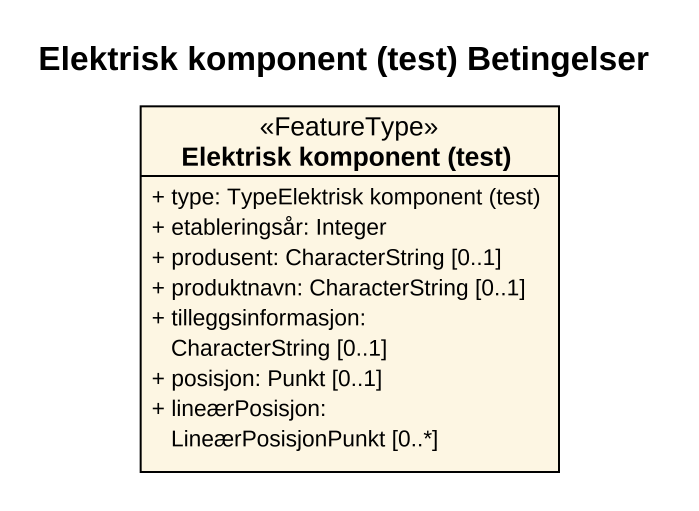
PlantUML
@startuml
title Elektrisk komponent (test) Betingelser
hide circle
hide empty members
skinparam classAttributeIconSize 0
class "Elektrisk komponent (test)" as Elektrisk_komponent_test <<FeatureType>> {
  {field} + type: TypeElektrisk komponent (test)
  + etableringsår: Integer
  + produsent: CharacterString [0..1]
  + produktnavn: CharacterString [0..1]
  + tilleggsinformasjon: CharacterString [0..1]
  + posisjon: Punkt [0..1]
  + lineærPosisjon: LineærPosisjonPunkt [0..*]
}
@enduml
